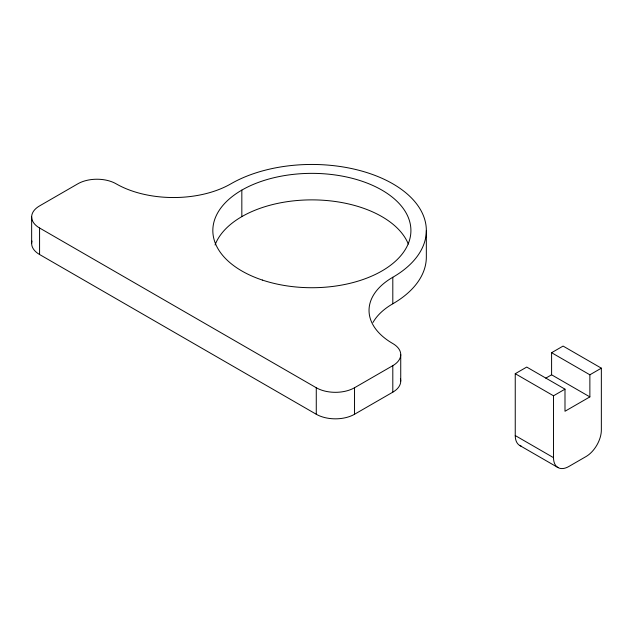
<?xml version="1.0" encoding="UTF-8"?>
<svg xmlns="http://www.w3.org/2000/svg" width="633" height="633" viewBox="0 0 633 633"><rect width="100%" height="100%" fill="white"/><g stroke="black" fill="none" stroke-linecap="round" stroke-linejoin="round"><path stroke-width="0.95" d="M39.578 227.999L316.271 387.744A27.061 15.627 0 0 0 354.535 387.744L392.808 365.652A27.061 15.627 0 0 0 392.808 343.553A81.182 46.874 0 0 1 392.808 277.27A114.47 66.085 0 0 0 392.808 183.807A114.47 66.085 0 0 0 230.926 183.807A81.182 46.874 0 0 1 116.116 183.807A27.061 15.627 0 0 0 77.843 183.807L39.578 205.907A27.061 15.627 0 0 0 39.578 227.999L39.578 254.513L316.271 414.259A27.061 15.627 0 0 0 354.535 414.259L392.808 392.167A27.061 15.627 0 0 0 400.396 378.676M521.228 446.13A21.649 12.502 -60 0 1 515.246 435.559L515.246 373.699L526.727 367.069L564.992 389.16L564.992 411.26L589.869 396.899L589.869 374.799L551.596 352.708L551.596 374.799L589.869 396.899M551.596 352.708L563.077 346.077L601.35 368.169L601.35 430.036A21.649 12.502 -60 0 1 586.039 456.551L568.822 466.497A21.649 12.502 -60 0 1 553.511 457.659L515.246 435.559M545.796 378.154L551.596 374.799M515.246 373.699L553.511 395.791L564.992 389.16M589.869 374.799L601.35 368.169M519.725 445.474L557.997 467.565M553.511 395.791L553.511 457.659M426.333 230.539L426.333 257.053A114.47 66.085 0 0 1 392.808 303.785A81.182 46.874 0 0 0 373.003 322.442M400.736 354.607L400.736 381.121M392.808 277.27L392.808 303.785M392.808 365.652L392.808 392.167M354.535 387.744L354.535 414.259M316.271 387.744L316.271 414.259M241.83 190.106L241.83 216.621M31.65 216.953L31.65 243.468M39.578 254.513A27.061 15.627 0 0 1 31.982 241.023M215.062 244.971A99.041 57.184 0 0 1 311.056 199.878A99.041 57.184 0 0 1 408.317 244.053M262.347 280.063A99.041 57.184 0 0 0 410.912 230.539A99.041 57.184 0 0 0 262.347 181.022A99.041 57.184 0 0 0 262.347 280.063"/></g></svg>
